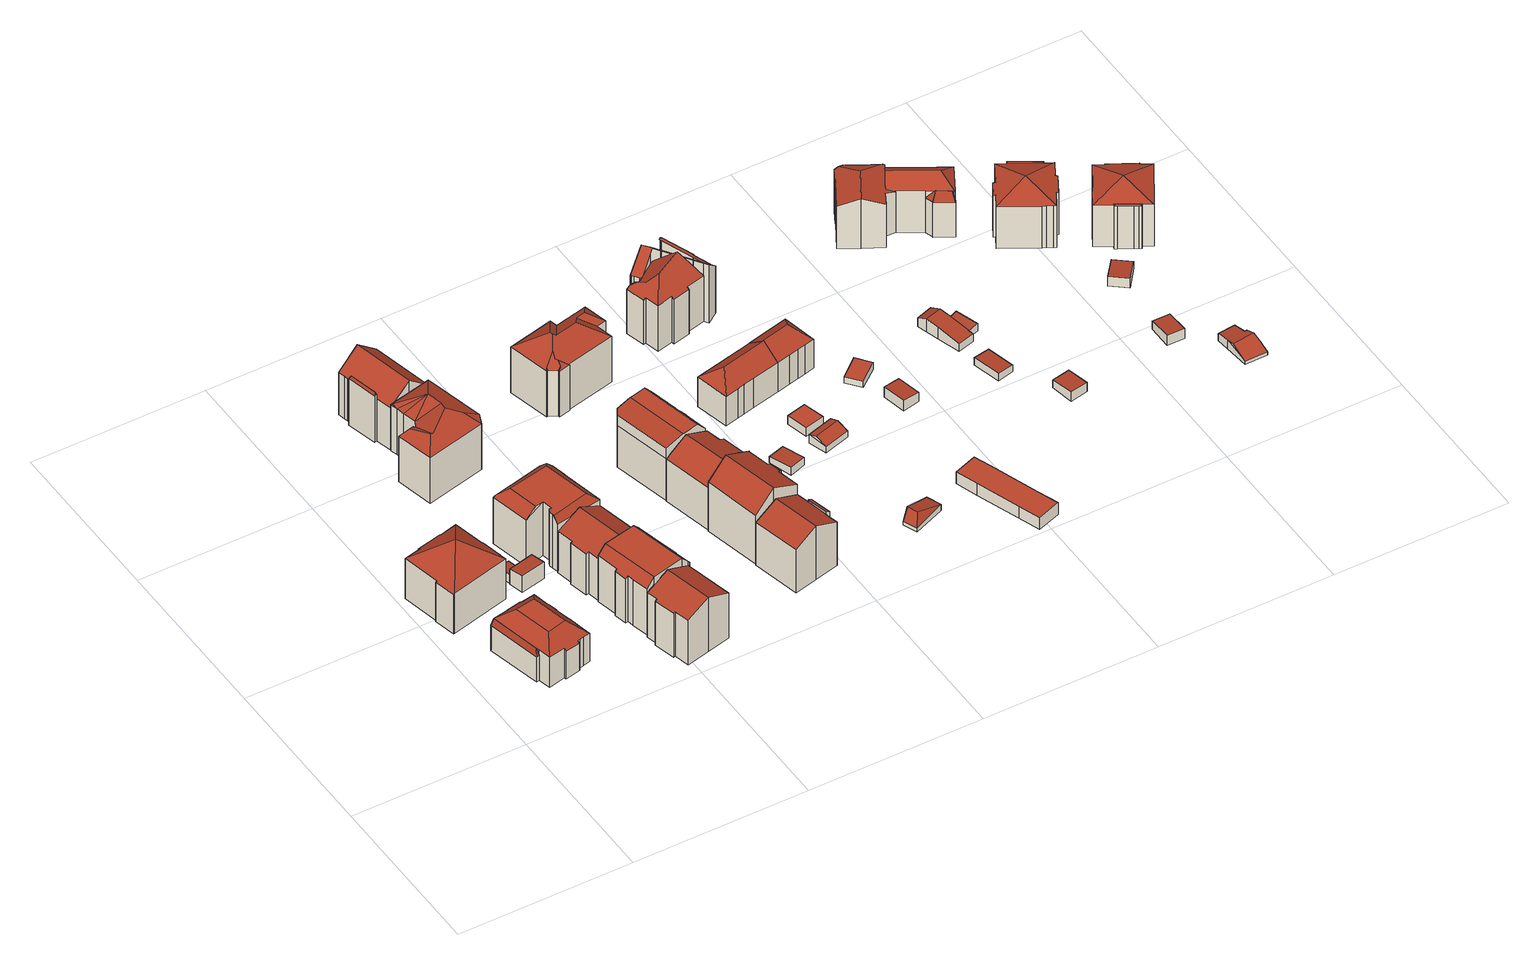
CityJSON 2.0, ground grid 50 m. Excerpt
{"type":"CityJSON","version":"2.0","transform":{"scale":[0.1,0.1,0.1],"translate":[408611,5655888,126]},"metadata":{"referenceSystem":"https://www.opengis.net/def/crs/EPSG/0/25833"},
"CityObjects":{
"building1":{"type":"Building","attributes":{"Gemeindeschluessel":14612000,"Geometrietyp2DReferenz":"3000","function":"31001_9998","roofType":"9999"},"children":["building1-1","building1-2"]},
"building1-1":{"type":"BuildingPart","attributes":{"Dachtyp_tdc":"tdcCutTentRoof","Dachneigung":44.58,"QualitaetDacherkennung":67,"Geometrietyp2DReferenz":"3000","measuredHeight":13.47,"roofType":"9999"},"parents":["building1"],"geometry":[{"type":"MultiSurface","lod":"2","boundaries":[[[0,1,2,3]],[[1,4,5,2]],[[4,6,7,5]],[[6,8,9,7]],[[8,10,11,9]],[[10,12,13,11]],[[12,14,15,13]],[[14,16,17,15]],[[16,18,19,17]],[[18,20,21,19]],[[20,22,23,21]],[[22,24,25,23]],[[24,26,27,25]],[[26,28,29,27]],[[28,30,31,29]],[[30,32,33,31]],[[32,34,35,33]],[[34,36,37,35]],[[36,38,39,37]],[[38,40,41,42,39]],[[43,44,45]],[[43,46,47,44]],[[46,0,3,47]],[[24,22,20,18,16,14,12,10,8,6,48,49]],[[38,36,34,32,30,28,26,24,49,50]],[[43,40,38,50,51]],[[6,4,1,0,46,43,51,48]],[[51,50,49,48]],[[3,2,5,7,9,11,13,15,17,19,21,23,25,27,29,31,33,35,37,39,42,44,47]]],"semantics":{"surfaces":[{"type":"WallSurface"},{"type":"RoofSurface"},{"type":"GroundSurface"}],"values":[0,0,0,0,0,0,0,0,0,0,0,0,0,0,0,0,0,0,0,0,0,0,0,1,1,1,1,1,2]}}]},
"building1-2":{"type":"BuildingPart","attributes":{"Dachtyp_tdc":"tdcFreeFormRoof","Dachneigung":79.14,"QualitaetDacherkennung":54,"Geometrietyp2DReferenz":"3000","measuredHeight":10.56,"roofType":"5000"},"parents":["building1"],"geometry":[{"type":"MultiSurface","lod":"2","boundaries":[[[52,53,44,54]],[[53,45,44]],[[41,55,56,42]],[[55,52,54,56]],[[45,53,52,57]],[[52,55,58,57]],[[55,41,58]],[[41,45,57,58]],[[54,44,42,56]]],"semantics":{"surfaces":[{"type":"WallSurface"},{"type":"RoofSurface"},{"type":"GroundSurface"}],"values":[0,0,0,0,1,1,1,1,2]}}]},
"building2":{"type":"Building","attributes":{"Dachtyp_tdc":"tdcTentRoof","Gemeindeschluessel":14612000,"Dachneigung":35.94,"QualitaetDacherkennung":61,"Geometrietyp2DReferenz":"3000","measuredHeight":19.52,"function":"31001_9998","roofType":"3500"},"geometry":[{"type":"Solid","lod":"2","boundaries":[[[[59,60,61,62]],[[60,63,64,61]],[[63,65,66,64]],[[65,67,68,66]],[[67,69,70,68]],[[69,71,72,70]],[[71,73,74,72]],[[73,75,76,74]],[[75,77,78,76]],[[77,79,80,78]],[[79,81,82,80]],[[81,83,84,82]],[[83,85,86,84]],[[85,87,88,86]],[[87,59,62,88]],[[73,71,69,67,65,63,89]],[[75,73,89]],[[83,81,79,77,75,89]],[[63,60,59,87,85,83,89]],[[62,61,64,66,68,70,72,74,76,78,80,82,84,86,88]]]],"semantics":{"surfaces":[{"type":"WallSurface"},{"type":"RoofSurface"},{"type":"GroundSurface"}],"values":[[0,0,0,0,0,0,0,0,0,0,0,0,0,0,0,1,1,1,1,2]]}}]},
"building3":{"type":"Building","attributes":{"Dachtyp_tdc":"tdcPolyFlatRoof","Gemeindeschluessel":14612000,"Dachneigung":6.17,"QualitaetDacherkennung":74,"Geometrietyp2DReferenz":"3000","measuredHeight":2.94,"function":"31001_9998","roofType":"2100"},"geometry":[{"type":"Solid","lod":"2","boundaries":[[[[90,91,92,93]],[[90,94,95,91]],[[92,96,97,93]],[[94,90,93,97]],[[91,95,96,92]],[[95,94,97,96]]]],"semantics":{"surfaces":[{"type":"WallSurface"},{"type":"RoofSurface"},{"type":"GroundSurface"}],"values":[[0,1,2,0,0,0]]}}]},
"building4":{"type":"Building","attributes":{"Dachtyp_tdc":"tdcPolyFlatRoof","Gemeindeschluessel":14612000,"Dachneigung":5.04,"QualitaetDacherkennung":55,"Geometrietyp2DReferenz":"3000","measuredHeight":5.38,"function":"31001_9998","roofType":"2100"},"geometry":[{"type":"Solid","lod":"2","boundaries":[[[[98,99,100,101]],[[99,102,103,100]],[[102,104,105,103]],[[104,106,107,105]],[[106,98,101,107]],[[106,104,102,99,98]],[[101,100,103,105,107]]]],"semantics":{"surfaces":[{"type":"WallSurface"},{"type":"RoofSurface"},{"type":"GroundSurface"}],"values":[[0,0,0,0,0,1,2]]}}]},
"building5":{"type":"Building","attributes":{"Dachtyp_tdc":"tdcGableRoof","Gemeindeschluessel":14612000,"Dachneigung":24.01,"QualitaetDacherkennung":80,"Geometrietyp2DReferenz":"3000","measuredHeight":17.74,"function":"31001_9998","roofType":"3100"},"geometry":[{"type":"Solid","lod":"2","boundaries":[[[[108,109,110,111]],[[109,112,113,110]],[[112,114,115,113]],[[114,116,117,115]],[[116,118,119,117]],[[118,120,121,119]],[[120,122,123,121]],[[122,124,125,123]],[[124,126,127,125]],[[126,108,111,127]],[[122,120,118,116]],[[116,114,112,109,108,126,124,122]],[[111,110,113,115,117,119,121,123,125,127]]]],"semantics":{"surfaces":[{"type":"WallSurface"},{"type":"RoofSurface"},{"type":"GroundSurface"}],"values":[[0,0,0,0,0,0,0,0,0,0,1,1,2]]}}]},
"building6":{"type":"Building","attributes":{"Dachtyp_tdc":"tdcCutGableRoof","Gemeindeschluessel":14612000,"Dachneigung":0.114,"QualitaetDacherkennung":79,"Geometrietyp2DReferenz":"3000","measuredHeight":17.65,"function":"31001_9998","roofType":"9999"},"geometry":[{"type":"Solid","lod":"2","boundaries":[[[[128,129,130,131]],[[129,132,133,130]],[[132,134,135,133]],[[134,136,137,135]],[[136,138,139,137]],[[138,140,141,139]],[[140,142,143,141]],[[142,144,145,143]],[[144,146,147,145]],[[146,148,149,147]],[[148,150,151,149]],[[150,152,153,151]],[[152,154,155,153]],[[154,156,157,155]],[[156,158,159,157]],[[158,160,161,159]],[[160,162,163,161]],[[162,164,165,163]],[[164,128,131,165]],[[142,140,138,136,134,132,129,128,164]],[[162,160,158,156,154,152,150,148,146,144]],[[164,162,144,142]],[[131,130,133,135,137,139,141,143,145,147,149,151,153,155,157,159,161,163,165]]]],"semantics":{"surfaces":[{"type":"WallSurface"},{"type":"RoofSurface"},{"type":"GroundSurface"}],"values":[[0,0,0,0,0,0,0,0,0,0,0,0,0,0,0,0,0,0,0,1,1,1,2]]}}]},
"building7":{"type":"Building","attributes":{"Dachtyp_tdc":"tdcFreeFormRoof","Gemeindeschluessel":14612000,"Dachneigung":0.705,"QualitaetDacherkennung":62,"Geometrietyp2DReferenz":"3000","measuredHeight":17.83,"function":"31001_9998","roofType":"5000"},"geometry":[{"type":"Solid","lod":"2","boundaries":[[[[166,167,168,169]],[[167,170,171,168]],[[170,172,173,171]],[[172,174,175,173]],[[174,176,177,175]],[[176,178,179,177]],[[178,180,181,179]],[[180,182,183,181]],[[182,184,185,183]],[[184,186,187,185]],[[186,188,189,187]],[[188,190,191,189]],[[190,192,193,191]],[[192,194,195,193]],[[194,166,169,195]],[[180,196,197,198,182]],[[199,200,188,186,184,198,197]],[[194,192,190,200,199,201,202]],[[166,202,201,203,167]],[[199,197,196,178,176,174,172,170,203,201]],[[170,167,203]],[[180,178,196]],[[166,194,202]],[[184,182,198]],[[190,188,200]],[[169,168,171,173,175,177,179,181,183,185,187,189,191,193,195]]]],"semantics":{"surfaces":[{"type":"WallSurface"},{"type":"RoofSurface"},{"type":"GroundSurface"}],"values":[[0,0,0,0,0,0,0,0,0,0,0,0,0,0,0,1,1,1,1,1,0,0,0,0,0,2]]}}]},
"building8":{"type":"Building","attributes":{"Dachtyp_tdc":"tdcGableRoof","Gemeindeschluessel":14612000,"Dachneigung":25.63,"QualitaetDacherkennung":75,"Geometrietyp2DReferenz":"3000","measuredHeight":17.13,"function":"31001_9998","roofType":"3100"},"geometry":[{"type":"Solid","lod":"2","boundaries":[[[[204,205,206,207]],[[205,208,209,206]],[[208,210,211,209]],[[210,212,213,211]],[[212,214,215,213]],[[214,216,217,215]],[[216,218,219,217]],[[218,220,221,219]],[[220,222,223,221]],[[222,204,207,223]],[[218,216,214,212]],[[212,210,208,205,204,222,220,218]],[[207,206,209,211,213,215,217,219,221,223]]]],"semantics":{"surfaces":[{"type":"WallSurface"},{"type":"RoofSurface"},{"type":"GroundSurface"}],"values":[[0,0,0,0,0,0,0,0,0,0,1,1,2]]}}]},
"building9":{"type":"Building","attributes":{"Dachtyp_tdc":"tdcFreeFormRoof","Gemeindeschluessel":14612000,"Dachneigung":28.68,"QualitaetDacherkennung":28,"Geometrietyp2DReferenz":"3000","measuredHeight":19.05,"function":"31001_9998","roofType":"5000"},"geometry":[{"type":"Solid","lod":"2","boundaries":[[[[224,225,226,227]],[[225,228,229,226]],[[228,230,231,229]],[[230,232,233,231]],[[232,234,235,233]],[[234,236,237,235]],[[236,238,239,237]],[[238,240,241,239]],[[240,242,243,241]],[[242,244,245,243]],[[244,246,247,245]],[[246,224,227,247]],[[248,249,250,251,246,244]],[[248,244,242]],[[252,253,249,248,242,240]],[[254,252,240,238]],[[254,238,236]],[[252,230,253]],[[252,232,230]],[[252,234,232]],[[254,234,252]],[[234,254,236]],[[250,249,253,230,228]],[[255,251,250,228,225]],[[255,225,224]],[[251,255,224,246]],[[227,226,229,231,233,235,237,239,241,243,245,247]]]],"semantics":{"surfaces":[{"type":"WallSurface"},{"type":"RoofSurface"},{"type":"GroundSurface"}],"values":[[0,0,0,0,0,0,0,0,0,0,0,0,1,1,1,1,1,1,1,1,1,1,1,1,1,1,2]]}}]},
"building10":{"type":"Building","attributes":{"Gemeindeschluessel":14612000,"Geometrietyp2DReferenz":"3000","function":"31001_9998","roofType":"9999"},"children":["building10-1","building10-2"]},
"building10-1":{"type":"BuildingPart","attributes":{"Dachtyp_tdc":"tdcGableRoof","Dachneigung":40.34,"QualitaetDacherkennung":63,"Geometrietyp2DReferenz":"3000","measuredHeight":18.97,"roofType":"3100"},"parents":["building10"],"geometry":[{"type":"MultiSurface","lod":"2","boundaries":[[[256,257,258,259]],[[257,260,261,258]],[[260,262,241,261]],[[262,263,264,241]],[[257,256,265,266,267,268,269,270,263]],[[263,262,260,257]],[[264,239,271,272,273,274,275,259,258,261,241]],[[263,270,239,264]],[[270,269,271,239]],[[268,267,273,272]],[[267,266,274,273]],[[266,265,275,274]],[[265,256,259,275]]],"semantics":{"surfaces":[{"type":"WallSurface"},{"type":"RoofSurface"},{"type":"GroundSurface"}],"values":[0,0,0,0,1,1,2,0,0,0,0,0,0]}}]},
"building10-2":{"type":"BuildingPart","attributes":{"Dachtyp_tdc":"tdcFreeFormRoof","Dachneigung":68.02,"QualitaetDacherkennung":65,"Geometrietyp2DReferenz":"3000","measuredHeight":16.08,"roofType":"5000"},"parents":["building10"],"geometry":[{"type":"MultiSurface","lod":"2","boundaries":[[[276,277,278,279]],[[277,280,268,272,278]],[[281,271,269]],[[281,276,279,271]],[[280,277,282]],[[277,276,283,282]],[[276,281,283]],[[281,280,282,283]],[[279,278,272,271]]],"semantics":{"surfaces":[{"type":"WallSurface"},{"type":"RoofSurface"},{"type":"GroundSurface"}],"values":[0,0,0,0,1,1,1,1,2]}}]},
"building11":{"type":"Building","attributes":{"Gemeindeschluessel":14612000,"Geometrietyp2DReferenz":"3000","function":"31001_9998","roofType":"9999"},"children":["building11-1","building11-2"]},
"building11-1":{"type":"BuildingPart","attributes":{"Dachtyp_tdc":"tdcGableRoof","Dachneigung":24.57,"QualitaetDacherkennung":70,"Geometrietyp2DReferenz":"3000","measuredHeight":17.57,"roofType":"3100"},"parents":["building11"],"geometry":[{"type":"MultiSurface","lod":"2","boundaries":[[[284,285,286,287]],[[285,288,289,286]],[[288,290,291,289]],[[292,293,294,295]],[[293,296,297,294]],[[296,298,299,297]],[[298,300,301,299]],[[300,302,303,301]],[[302,284,287,303]],[[298,296,293,292,290,288,285,284]],[[284,302,300,298]],[[287,286,289,291,295,294,297,299,301,303]]],"semantics":{"surfaces":[{"type":"WallSurface"},{"type":"RoofSurface"},{"type":"GroundSurface"}],"values":[0,0,0,0,0,0,0,0,0,1,1,2]}}]},
"building11-2":{"type":"BuildingPart","attributes":{"Dachtyp_tdc":"tdcPolyFlatRoof","Dachneigung":27.44,"QualitaetDacherkennung":67,"Geometrietyp2DReferenz":"3000","measuredHeight":15.09,"roofType":"2100"},"parents":["building11"],"geometry":[{"type":"MultiSurface","lod":"2","boundaries":[[[304,305,292,295,306]],[[307,308,289,291,290]],[[308,309,310,289]],[[309,304,306,310]],[[306,295,291,289,310]],[[309,308,307,305,304]]],"semantics":{"surfaces":[{"type":"WallSurface"},{"type":"GroundSurface"},{"type":"RoofSurface"}],"values":[0,0,0,0,1,2]}}]},
"building12":{"type":"Building","attributes":{"Dachtyp_tdc":"tdcGableRoof","Gemeindeschluessel":14612000,"Dachneigung":25.62,"QualitaetDacherkennung":40,"Geometrietyp2DReferenz":"3000","measuredHeight":21.16,"function":"31001_9998","roofType":"3100"},"geometry":[{"type":"Solid","lod":"2","boundaries":[[[[311,312,313,314]],[[312,315,316,313]],[[315,317,318,316]],[[317,319,320,318]],[[319,321,322,320]],[[321,323,324,322]],[[323,325,326,324]],[[325,327,328,326]],[[327,329,330,328]],[[329,331,332,330]],[[331,311,314,332]],[[327,325,323,321]],[[321,319,317,315,312,311,331,329,327]],[[314,313,316,318,320,322,324,326,328,330,332]]]],"semantics":{"surfaces":[{"type":"WallSurface"},{"type":"RoofSurface"},{"type":"GroundSurface"}],"values":[[0,0,0,0,0,0,0,0,0,0,0,1,1,2]]}}]},
"building13":{"type":"Building","attributes":{"Dachtyp_tdc":"tdcFreeFormRoof","Gemeindeschluessel":14612000,"Dachneigung":25.62,"QualitaetDacherkennung":54,"Geometrietyp2DReferenz":"3000","measuredHeight":17.7,"function":"31001_9998","roofType":"5000"},"geometry":[{"type":"Solid","lod":"2","boundaries":[[[[333,334,335,336]],[[334,337,338,335]],[[337,339,340,338]],[[339,341,342,340]],[[341,343,344,342]],[[343,345,346,344]],[[345,347,348,346]],[[347,349,350,348]],[[349,333,336,350]],[[334,351,352,337]],[[349,347,345,343,341,339,352,351,333]],[[334,333,351]],[[339,337,352]],[[336,335,338,340,342,344,346,348,350]]]],"semantics":{"surfaces":[{"type":"WallSurface"},{"type":"RoofSurface"},{"type":"GroundSurface"}],"values":[[0,0,0,0,0,0,0,0,0,1,1,0,0,2]]}}]},
"building14":{"type":"Building","attributes":{"Dachtyp_tdc":"tdcFreeFormRoof","Gemeindeschluessel":14612000,"Dachneigung":12.49,"QualitaetDacherkennung":50,"Geometrietyp2DReferenz":"3000","measuredHeight":18.29,"function":"31001_9998","roofType":"5000"},"geometry":[{"type":"Solid","lod":"2","boundaries":[[[[353,354,355,356]],[[354,357,358,355]],[[357,359,360,358]],[[359,361,362,360]],[[361,363,364,362]],[[363,365,366,364]],[[365,367,368,366]],[[367,369,370,368]],[[369,371,372,370]],[[371,373,374,372]],[[373,375,376,374]],[[375,377,378,376]],[[377,379,380,378]],[[379,381,382,380]],[[381,383,384,382]],[[383,385,386,384]],[[385,353,356,386]],[[387,388,389,390,391]],[[392,393,394,395,373,396,397,398,399,400,401,402,403]],[[404,388,387,402,401]],[[359,404,401,361]],[[357,388,404,359]],[[381,392,403,383]],[[383,403,402,387,391,385]],[[361,401,400,363]],[[363,400,399,365]],[[365,399,398,367]],[[367,398,397,369]],[[369,397,396,371]],[[371,396,373]],[[373,395,375]],[[375,395,394,377]],[[377,394,393,379]],[[379,393,392,381]],[[385,391,390,353]],[[353,390,389,354]],[[354,389,388,357]],[[356,355,358,360,362,364,366,368,370,372,374,376,378,380,382,384,386]]]],"semantics":{"surfaces":[{"type":"WallSurface"},{"type":"RoofSurface"},{"type":"GroundSurface"}],"values":[[0,0,0,0,0,0,0,0,0,0,0,0,0,0,0,0,0,1,1,1,0,0,0,0,0,0,0,0,0,0,0,0,0,0,0,0,0,2]]}}]},
"building15":{"type":"Building","attributes":{"Dachtyp_tdc":"tdcFreeFormRoof","Gemeindeschluessel":14612000,"Dachneigung":36.12,"QualitaetDacherkennung":15,"Geometrietyp2DReferenz":"3000","measuredHeight":20,"function":"31001_9998","roofType":"5000"},"geometry":[{"type":"Solid","lod":"2","boundaries":[[[[405,406,407,408]],[[406,409,410,407]],[[409,411,412,410]],[[411,413,414,412]],[[413,415,416,414]],[[415,417,418,416]],[[417,419,420,418]],[[419,421,422,420]],[[421,423,424,422]],[[423,425,426,424]],[[425,427,428,426]],[[427,429,430,428]],[[429,405,408,430]],[[431,429,427]],[[432,433,434,435,431,427,425]],[[432,425,423]],[[433,432,423,421]],[[434,433,421,419]],[[436,437,438,435,434,419,417]],[[439,436,417,415]],[[440,439,415,413]],[[440,413,411]],[[437,436,439,440,411,409]],[[441,438,437,409,406]],[[441,406,405]],[[431,435,438,441,405,429]],[[408,407,410,412,414,416,418,420,422,424,426,428,430]]]],"semantics":{"surfaces":[{"type":"WallSurface"},{"type":"RoofSurface"},{"type":"GroundSurface"}],"values":[[0,0,0,0,0,0,0,0,0,0,0,0,0,1,1,1,1,1,1,1,1,1,1,1,1,1,2]]}}]},
"building16":{"type":"Building","attributes":{"Dachtyp_tdc":"tdcPolyFlatRoof","Gemeindeschluessel":14612000,"Dachneigung":5.16,"QualitaetDacherkennung":61,"Geometrietyp2DReferenz":"3000","measuredHeight":2.55,"function":"31001_9998","roofType":"2100"},"geometry":[{"type":"Solid","lod":"2","boundaries":[[[[442,443,444,445]],[[443,446,447,444]],[[446,448,449,447]],[[448,442,445,449]],[[448,446,443,442]],[[445,444,447,449]]]],"semantics":{"surfaces":[{"type":"WallSurface"},{"type":"RoofSurface"},{"type":"GroundSurface"}],"values":[[0,0,0,0,1,2]]}}]},
"building17":{"type":"Building","attributes":{"Dachtyp_tdc":"tdcHipAndGableRoof","Gemeindeschluessel":14612000,"Dachneigung":18.18,"QualitaetDacherkennung":11,"Geometrietyp2DReferenz":"3000","measuredHeight":4.65,"function":"31001_9998","roofType":"5000"},"geometry":[{"type":"Solid","lod":"2","boundaries":[[[[450,451,452,453]],[[451,454,455,452]],[[454,456,457,455]],[[456,450,453,457]],[[454,451,458]],[[450,456,459]],[[451,450,459,458]],[[456,454,458,459]],[[453,452,455,457]]]],"semantics":{"surfaces":[{"type":"WallSurface"},{"type":"RoofSurface"},{"type":"GroundSurface"}],"values":[[0,0,0,0,1,0,1,1,2]]}}]},
"building18":{"type":"Building","attributes":{"Dachtyp_tdc":"tdcFreeFormRoof","Gemeindeschluessel":14612000,"Dachneigung":38.94,"QualitaetDacherkennung":79,"Geometrietyp2DReferenz":"3000","measuredHeight":13.59,"function":"31001_9998","roofType":"5000"},"geometry":[{"type":"Solid","lod":"2","boundaries":[[[[460,461,462,463]],[[461,464,465,462]],[[464,466,467,465]],[[466,468,469,467]],[[468,470,471,469]],[[470,472,473,471]],[[472,460,463,473]],[[474,460,475]],[[466,464,476,474,475,472,470,468]],[[474,476,461,460]],[[460,472,475]],[[464,461,476]],[[463,462,465,467,469,471,473]]]],"semantics":{"surfaces":[{"type":"WallSurface"},{"type":"RoofSurface"},{"type":"GroundSurface"}],"values":[[0,0,0,0,0,0,0,1,1,1,0,0,2]]}}]},
"building19":{"type":"Building","attributes":{"Dachtyp_tdc":"tdcGableRoof","Gemeindeschluessel":14612000,"Dachneigung":24.65,"QualitaetDacherkennung":70,"Geometrietyp2DReferenz":"3000","measuredHeight":3.54,"function":"31001_9998","roofType":"3100"},"geometry":[{"type":"Solid","lod":"2","boundaries":[[[[477,478,479,480]],[[478,481,482,479]],[[481,483,484,482]],[[483,477,480,484]],[[481,478,485]],[[477,483,486]],[[478,477,486,485]],[[483,481,485,486]],[[480,479,482,484]]]],"semantics":{"surfaces":[{"type":"WallSurface"},{"type":"RoofSurface"},{"type":"GroundSurface"}],"values":[[0,0,0,0,0,0,1,1,2]]}}]},
"building20":{"type":"Building","attributes":{"Dachtyp_tdc":"tdcPolyFlatRoof","Gemeindeschluessel":14612000,"Dachneigung":0,"QualitaetDacherkennung":77,"Geometrietyp2DReferenz":"3000","measuredHeight":2.77,"function":"31001_9998","roofType":"1000"},"geometry":[{"type":"Solid","lod":"2","boundaries":[[[[487,488,489,490]],[[488,491,492,489]],[[491,493,494,492]],[[493,487,490,494]],[[493,491,488,487]],[[490,489,492,494]]]],"semantics":{"surfaces":[{"type":"WallSurface"},{"type":"RoofSurface"},{"type":"GroundSurface"}],"values":[[0,0,0,0,1,2]]}}]},
"building21":{"type":"Building","attributes":{"Gemeindeschluessel":14612000,"Geometrietyp2DReferenz":"3000","function":"31001_9998","roofType":"9999"},"children":["building21-1","building21-2","building21-3","building21-4"]},
"building21-1":{"type":"BuildingPart","attributes":{"Dachtyp_tdc":"tdcGableRoof","Dachneigung":37.98,"QualitaetDacherkennung":69,"Geometrietyp2DReferenz":"3000","measuredHeight":19.59,"roofType":"3100"},"parents":["building21"],"geometry":[{"type":"MultiSurface","lod":"2","boundaries":[[[495,496,497,498]],[[499,500,501,502]],[[500,503,504,501]],[[503,505,506,504]],[[505,507,508,506]],[[507,495,498,508]],[[509,507,505,503,500,499,510,511]],[[512,509,511,513,514,515]],[[495,512,515,496]],[[507,509,512,495]],[[498,497,516,517,502,501,504,506,508]]],"semantics":{"surfaces":[{"type":"WallSurface"},{"type":"RoofSurface"},{"type":"GroundSurface"}],"values":[0,0,0,0,0,0,1,1,0,0,2]}}]},
"building21-2":{"type":"BuildingPart","attributes":{"Dachtyp_tdc":"tdcFreeFormRoof","Dachneigung":38.97,"QualitaetDacherkennung":32,"Geometrietyp2DReferenz":"3000","measuredHeight":19.23,"roofType":"5000"},"parents":["building21"],"geometry":[{"type":"MultiSurface","lod":"2","boundaries":[[[518,519,520,521]],[[519,522,523,520]],[[522,524,525,523]],[[524,526,499,502,525]],[[527,528,529,530]],[[528,531,532,529]],[[533,534,535,510,526,524,536,537]],[[524,522,538,536]],[[522,519,538]],[[519,518,539,540,541,537,536,538]],[[541,542,543,531,528,527,544,533,537]],[[532,545,546,547,548,549,521,520,523,525,502,517,550,530,529]],[[531,543,545,532]],[[543,542,546,545]],[[542,541,547,546]],[[541,540,548,547]],[[540,539,549,548]],[[539,518,521,549]]],"semantics":{"surfaces":[{"type":"WallSurface"},{"type":"RoofSurface"},{"type":"GroundSurface"}],"values":[0,0,0,0,0,0,1,1,1,1,1,2,0,0,0,0,0,0]}}]},
"building21-3":{"type":"BuildingPart","attributes":{"Dachtyp_tdc":"tdcPolyFlatRoof","Dachneigung":16.1,"QualitaetDacherkennung":16,"Geometrietyp2DReferenz":"3000","measuredHeight":18.84,"roofType":"2100"},"parents":["building21"],"geometry":[{"type":"MultiSurface","lod":"2","boundaries":[[[551,552,553,497,496]],[[552,554,555,553]],[[554,556,557,555]],[[556,558,559,557]],[[558,560,561,559]],[[560,562,563,561]],[[560,558,556,554,552,551,564,565,562]],[[563,516,497,553,555,557,559,561]]],"semantics":{"surfaces":[{"type":"WallSurface"},{"type":"RoofSurface"},{"type":"GroundSurface"}],"values":[0,0,0,0,0,0,1,2]}}]},
"building21-4":{"type":"BuildingPart","attributes":{"Dachtyp_tdc":"tdcPolyFlatRoof","Dachneigung":42.85,"QualitaetDacherkennung":44,"Geometrietyp2DReferenz":"3000","measuredHeight":19.21,"roofType":"2100"},"parents":["building21"],"geometry":[{"type":"MultiSurface","lod":"2","boundaries":[[[566,567,568,563,562]],[[567,569,570,568]],[[569,571,527,530,570]],[[571,569,567,566,565,572,513,573,534,574,544]],[[517,516,563,568,570,530,550]]],"semantics":{"surfaces":[{"type":"WallSurface"},{"type":"RoofSurface"},{"type":"GroundSurface"}],"values":[0,0,0,1,2]}}]},
"building22":{"type":"Building","attributes":{"Dachtyp_tdc":"tdcHipAndGableRoof","Gemeindeschluessel":14612000,"Dachneigung":38.8,"QualitaetDacherkennung":77,"Geometrietyp2DReferenz":"3000","measuredHeight":13.53,"function":"31001_9998","roofType":"5000"},"geometry":[{"type":"Solid","lod":"2","boundaries":[[[[575,576,465,577]],[[576,578,579,465]],[[578,580,462,579]],[[580,581,582,462]],[[581,583,584,582]],[[583,585,586,584]],[[585,587,588,586]],[[587,575,577,588]],[[583,581,589]],[[581,580,578,589]],[[578,576,575,587,585,583,589]],[[577,465,579,462,582,584,586,588]]]],"semantics":{"surfaces":[{"type":"WallSurface"},{"type":"RoofSurface"},{"type":"GroundSurface"}],"values":[[0,0,0,0,0,0,0,0,1,1,1,2]]}}]},
"building23":{"type":"Building","attributes":{"Dachtyp_tdc":"tdcPolyFlatRoof","Gemeindeschluessel":14612000,"Dachneigung":0,"QualitaetDacherkennung":24,"Geometrietyp2DReferenz":"3000","measuredHeight":3.94,"function":"31001_9998","roofType":"1000"},"geometry":[{"type":"Solid","lod":"2","boundaries":[[[[590,591,592,593]],[[591,594,595,592]],[[594,596,597,595]],[[596,598,599,597]],[[598,600,601,599]],[[600,602,603,601]],[[602,604,605,603]],[[604,590,593,605]],[[604,602,600,598,596,594,591,590]],[[593,592,595,597,599,601,603,605]]]],"semantics":{"surfaces":[{"type":"WallSurface"},{"type":"RoofSurface"},{"type":"GroundSurface"}],"values":[[0,0,0,0,0,0,0,0,1,2]]}}]},
"building24":{"type":"Building","attributes":{"Dachtyp_tdc":"tdcPolyFlatRoof","Gemeindeschluessel":14612000,"Dachneigung":2.63,"QualitaetDacherkennung":73,"Geometrietyp2DReferenz":"3000","measuredHeight":2.35,"function":"31001_9998","roofType":"2100"},"geometry":[{"type":"Solid","lod":"2","boundaries":[[[[606,607,608,609]],[[607,610,611,608]],[[610,612,613,611]],[[612,606,609,613]],[[612,610,607,606]],[[609,608,611,613]]]],"semantics":{"surfaces":[{"type":"WallSurface"},{"type":"RoofSurface"},{"type":"GroundSurface"}],"values":[[0,0,0,0,1,2]]}}]},
"building25":{"type":"Building","attributes":{"Dachtyp_tdc":"tdcPolyFlatRoof","Gemeindeschluessel":14612000,"Dachneigung":4.13,"QualitaetDacherkennung":79,"Geometrietyp2DReferenz":"3000","measuredHeight":3.32,"function":"31001_9998","roofType":"2100"},"geometry":[{"type":"Solid","lod":"2","boundaries":[[[[614,615,616,617]],[[615,618,619,616]],[[618,620,621,619]],[[620,614,617,621]],[[620,618,615,614]],[[617,616,619,621]]]],"semantics":{"surfaces":[{"type":"WallSurface"},{"type":"RoofSurface"},{"type":"GroundSurface"}],"values":[[0,0,0,0,1,2]]}}]},
"building26":{"type":"Building","attributes":{"Dachtyp_tdc":"tdcPolyFlatRoof","Gemeindeschluessel":14612000,"Dachneigung":3.56,"QualitaetDacherkennung":76,"Geometrietyp2DReferenz":"3000","measuredHeight":2.41,"function":"31001_9998","roofType":"2100"},"geometry":[{"type":"Solid","lod":"2","boundaries":[[[[622,623,624,625]],[[623,626,627,624]],[[626,628,629,627]],[[628,622,625,629]],[[628,626,623,622]],[[625,624,627,629]]]],"semantics":{"surfaces":[{"type":"WallSurface"},{"type":"RoofSurface"},{"type":"GroundSurface"}],"values":[[0,0,0,0,1,2]]}}]},
"building27":{"type":"Building","attributes":{"Gemeindeschluessel":14612000,"Geometrietyp2DReferenz":"3000","function":"31001_9998","roofType":"9999"},"children":["building27-1","building27-2"]},
"building27-1":{"type":"BuildingPart","attributes":{"Dachtyp_tdc":"tdcPolyFlatRoof","Dachneigung":6.7,"QualitaetDacherkennung":56,"Geometrietyp2DReferenz":"3000","measuredHeight":2.47,"roofType":"2100"},"parents":["building27"],"geometry":[{"type":"MultiSurface","lod":"2","boundaries":[[[630,631,632,633]],[[634,635,636,637]],[[635,630,633,636]],[[635,634,631,630]],[[633,632,637,636]]],"semantics":{"surfaces":[{"type":"WallSurface"},{"type":"RoofSurface"},{"type":"GroundSurface"}],"values":[0,0,0,1,2]}}]},
"building27-2":{"type":"BuildingPart","attributes":{"Dachtyp_tdc":"tdcGableRoof","Dachneigung":10.46,"QualitaetDacherkennung":9,"Geometrietyp2DReferenz":"3000","measuredHeight":4.35,"roofType":"3100"},"parents":["building27"],"geometry":[{"type":"MultiSurface","lod":"2","boundaries":[[[638,639,637,640]],[[639,634,637]],[[641,632,631]],[[641,642,643,632]],[[642,644,645,643]],[[644,646,647,645]],[[646,648,649,647]],[[648,650,651,649]],[[650,652,653,651]],[[652,638,640,653]],[[648,646,644,642,641,639,638]],[[638,652,650,648]],[[640,637,632,643,645,647,649,651,653]]],"semantics":{"surfaces":[{"type":"WallSurface"},{"type":"RoofSurface"},{"type":"GroundSurface"}],"values":[0,0,0,0,0,0,0,0,0,0,1,1,2]}}]},
"building28":{"type":"Building","attributes":{"Dachtyp_tdc":"tdcPolyFlatRoof","Gemeindeschluessel":14612000,"Dachneigung":2.66,"QualitaetDacherkennung":85,"Geometrietyp2DReferenz":"3000","measuredHeight":2.99,"function":"31001_9998","roofType":"2100"},"geometry":[{"type":"Solid","lod":"2","boundaries":[[[[654,655,656,657]],[[655,658,659,656]],[[658,660,661,659]],[[660,654,657,661]],[[660,658,655,654]],[[657,656,659,661]]]],"semantics":{"surfaces":[{"type":"WallSurface"},{"type":"RoofSurface"},{"type":"GroundSurface"}],"values":[[0,0,0,0,1,2]]}}]},
"building29":{"type":"Building","attributes":{"Gemeindeschluessel":14612000,"Geometrietyp2DReferenz":"3000","function":"31001_9998","roofType":"9999"},"children":["building29-1","building29-2","building29-3"]},
"building29-1":{"type":"BuildingPart","attributes":{"Dachtyp_tdc":"tdcFreeFormRoof","Dachneigung":18.93,"QualitaetDacherkennung":49,"Geometrietyp2DReferenz":"3000","measuredHeight":16.31,"roofType":"5000"},"parents":["building29"],"geometry":[{"type":"MultiSurface","lod":"2","boundaries":[[[662,663,664,665]],[[663,666,667,664]],[[666,668,669,667]],[[668,670,671,669]],[[670,672,673,671]],[[672,674,675,673]],[[674,676,677,675]],[[676,678,679,677]],[[678,680,681,679]],[[680,682,683,681]],[[682,684,685,683]],[[684,686,687,685]],[[686,688,689,690,687]],[[686,684,682,680,678,691]],[[678,676,674,672,670,668,691]],[[668,666,663,662,692,693,694,695,696,688,686,691]],[[665,664,667,669,671,673,675,677,679,681,683,685,687,690,697,698]]],"semantics":{"surfaces":[{"type":"WallSurface"},{"type":"RoofSurface"},{"type":"GroundSurface"}],"values":[0,0,0,0,0,0,0,0,0,0,0,0,0,1,1,1,2]}}]},
"building29-2":{"type":"BuildingPart","attributes":{"Dachtyp_tdc":"tdcHipAndGableRoof","Dachneigung":33.68,"QualitaetDacherkennung":56,"Geometrietyp2DReferenz":"3000","measuredHeight":16.4,"roofType":"5000"},"parents":["building29"],"geometry":[{"type":"MultiSurface","lod":"2","boundaries":[[[689,699,700,690]],[[699,701,702,700]],[[701,703,704,702]],[[703,705,706,704]],[[705,707,708,709,706]],[[710,711,662,665,712,713]],[[707,705,714]],[[705,703,701,699,689,696,715,714]],[[715,694,716,692,711,710,707,714]],[[698,697,690,700,702,704,706,709,712,665]]],"semantics":{"surfaces":[{"type":"WallSurface"},{"type":"RoofSurface"},{"type":"GroundSurface"}],"values":[0,0,0,0,0,0,1,1,1,2]}}]},
"building29-3":{"type":"BuildingPart","attributes":{"Dachtyp_tdc":"tdcFreeFormRoof","Dachneigung":74.2,"QualitaetDacherkennung":19,"Geometrietyp2DReferenz":"3000","measuredHeight":14.69,"roofType":"5000"},"parents":["building29"],"geometry":[{"type":"MultiSurface","lod":"2","boundaries":[[[708,717,718,709]],[[717,719,720,718]],[[719,721,722,720]],[[721,713,712,722]],[[723,724,713,721]],[[723,721,719]],[[725,724,723,719,717]],[[725,717,708]],[[724,725,708,713]],[[709,718,720,722,712]]],"semantics":{"surfaces":[{"type":"WallSurface"},{"type":"RoofSurface"},{"type":"GroundSurface"}],"values":[0,0,0,0,1,1,1,1,1,2]}}]},
"building30":{"type":"Building","attributes":{"Dachtyp_tdc":"tdcPolyFlatRoof","Gemeindeschluessel":14612000,"Dachneigung":5.01,"QualitaetDacherkennung":62,"Geometrietyp2DReferenz":"3000","measuredHeight":3.31,"function":"31001_9998","roofType":"2100"},"geometry":[{"type":"Solid","lod":"2","boundaries":[[[[726,727,728,729]],[[727,730,731,728]],[[730,732,733,731]],[[732,726,729,733]],[[732,730,727,726]],[[729,728,731,733]]]],"semantics":{"surfaces":[{"type":"WallSurface"},{"type":"RoofSurface"},{"type":"GroundSurface"}],"values":[[0,0,0,0,1,2]]}}]},
"building31":{"type":"Building","attributes":{"Gemeindeschluessel":14612000,"Geometrietyp2DReferenz":"3000","function":"31001_9998","roofType":"9999"},"children":["building31-1","building31-2"]},
"building31-1":{"type":"BuildingPart","attributes":{"Dachtyp_tdc":"tdcFreeFormRoof","Dachneigung":17.3,"QualitaetDacherkennung":22,"Geometrietyp2DReferenz":"3000","measuredHeight":14.21,"roofType":"5000"},"parents":["building31"],"geometry":[{"type":"MultiSurface","lod":"2","boundaries":[[[734,735,736,737]],[[734,738,739,735]],[[738,740,741,739]],[[742,743,738,734]],[[742,734,737]],[[743,742,737,740]],[[743,740,738]],[[741,736,735,739]]],"semantics":{"surfaces":[{"type":"WallSurface"},{"type":"RoofSurface"},{"type":"GroundSurface"}],"values":[0,0,0,1,1,1,1,2]}}]},
"building31-2":{"type":"BuildingPart","attributes":{"Dachtyp_tdc":"tdcTentRoof","Dachneigung":22.84,"QualitaetDacherkennung":54,"Geometrietyp2DReferenz":"3000","measuredHeight":16.98,"roofType":"3500"},"parents":["building31"],"geometry":[{"type":"MultiSurface","lod":"2","boundaries":[[[744,745,746,747]],[[745,748,749,746]],[[748,750,751,749]],[[750,752,753,751]],[[752,754,755,753]],[[754,756,757,755]],[[756,758,759,757]],[[758,760,761,759]],[[760,762,763,761]],[[762,764,765,763]],[[764,766,767,765]],[[766,737,736,767]],[[740,768,769,741]],[[768,770,771,769]],[[770,772,773,771]],[[772,744,747,773]],[[756,754,752,750,748,774]],[[766,764,762,760,758,756,774]],[[768,740,737,766,774]],[[748,745,744,772,770,768,774]],[[747,746,749,751,753,755,757,759,761,763,765,767,736,741,769,771,773]]],"semantics":{"surfaces":[{"type":"WallSurface"},{"type":"RoofSurface"},{"type":"GroundSurface"}],"values":[0,0,0,0,0,0,0,0,0,0,0,0,0,0,0,0,1,1,1,1,2]}}]},
"building32":{"type":"Building","attributes":{"Dachtyp_tdc":"tdcPolyFlatRoof","Gemeindeschluessel":14612000,"Dachneigung":6.57,"QualitaetDacherkennung":60,"Geometrietyp2DReferenz":"3000","measuredHeight":3.15,"function":"31001_9998","roofType":"2100"},"geometry":[{"type":"Solid","lod":"2","boundaries":[[[[775,776,777,778]],[[776,779,780,777]],[[779,781,782,780]],[[781,775,778,782]],[[781,779,776,775]],[[778,777,780,782]]]],"semantics":{"surfaces":[{"type":"WallSurface"},{"type":"RoofSurface"},{"type":"GroundSurface"}],"values":[[0,0,0,0,1,2]]}}]},
"building33":{"type":"Building","attributes":{"Dachtyp_tdc":"tdcFreeFormRoof","Gemeindeschluessel":14612000,"Dachneigung":26.36,"QualitaetDacherkennung":59,"Geometrietyp2DReferenz":"3000","measuredHeight":3.48,"function":"31001_9998","roofType":"5000"},"geometry":[{"type":"Solid","lod":"2","boundaries":[[[[783,784,785,786]],[[784,787,788,785]],[[787,789,790,788]],[[789,791,792,790]],[[791,793,794,792]],[[793,795,796,794]],[[795,797,798,796]],[[797,799,800,798]],[[799,783,786,800]],[[801,787,784,783,799,797,795,802]],[[791,789,801,802,793]],[[789,787,801]],[[795,793,802]],[[786,785,788,790,792,794,796,798,800]]]],"semantics":{"surfaces":[{"type":"WallSurface"},{"type":"RoofSurface"},{"type":"GroundSurface"}],"values":[[0,0,0,0,0,0,0,0,0,1,1,0,0,2]]}}]},
"building34":{"type":"Building","attributes":{"Gemeindeschluessel":14612000,"Geometrietyp2DReferenz":"3000","function":"31001_9998","roofType":"9999"},"children":["building34-1","building34-2"]},
"building34-1":{"type":"BuildingPart","attributes":{"Dachtyp_tdc":"tdcTentRoof","Dachneigung":21.39,"QualitaetDacherkennung":58,"Geometrietyp2DReferenz":"3000","measuredHeight":16.48,"roofType":"3500"},"parents":["building34"],"geometry":[{"type":"MultiSurface","lod":"2","boundaries":[[[803,804,805,806]],[[804,807,808,805]],[[807,809,810,808]],[[809,811,812,810]],[[811,813,814,812]],[[813,815,816,814]],[[815,817,818,816]],[[817,819,820,818]],[[819,821,822,820]],[[821,823,824,822]],[[823,825,826,824]],[[811,809,807,804,827]],[[821,819,817,815,813,811,827]],[[823,821,827]],[[804,803,825,823,827]],[[806,805,808,810,812,814,816,818,820,822,824,826]]],"semantics":{"surfaces":[{"type":"WallSurface"},{"type":"RoofSurface"},{"type":"GroundSurface"}],"values":[0,0,0,0,0,0,0,0,0,0,0,1,1,1,1,2]}}]},
"building34-2":{"type":"BuildingPart","attributes":{"Dachtyp_tdc":"tdcFreeFormRoof","Dachneigung":26.27,"QualitaetDacherkennung":30,"Geometrietyp2DReferenz":"3000","measuredHeight":14.17,"roofType":"5000"},"parents":["building34"],"geometry":[{"type":"MultiSurface","lod":"2","boundaries":[[[828,829,830,831]],[[829,832,806,830]],[[832,803,806]],[[833,834,835,826,825]],[[834,836,837,835]],[[836,838,839,837]],[[838,828,831,839]],[[834,833,840]],[[833,832,841,840]],[[832,829,841]],[[829,828,838,836,834,840,841]],[[831,830,806,826,835,837,839]]],"semantics":{"surfaces":[{"type":"WallSurface"},{"type":"RoofSurface"},{"type":"GroundSurface"}],"values":[0,0,0,0,0,0,0,1,1,1,1,2]}}]}
},
"vertices":[
[146,328,124],[190,338,121],[190,338,32],[146,328,32],[192,332,126],[192,332,32],[231,341,124],[231,341,32],[241,295,124],[241,295,32],[246,296,119],[246,296,32],[252,269,119],[252,269,32],[247,268,124],[247,268,32],[257,225,124],[257,225,32],[262,226,119],[262,226,32],[268,199,119],[268,199,32],[262,198,125],[262,198,32],[273,150,125],[273,150,32],[253,145,126],[253,145,32],[241,142,126],[241,142,32],[233,141,126],[233,141,32],[235,135,121],[235,135,32],[191,125,123],[191,125,32],[189,131,129],[189,131,32],[141,120,131],[141,120,32],[133,156,131],[133,156,113],[133,156,32],[98,312,131],[98,312,32],[98,312,113],[147,323,128],[147,323,32],[199,287,166],[223,182,166],[167,167,166],[142,278,166],
[89,310,113],[98,312,112],[89,310,32],[124,154,113],[124,154,32],[94,306,137],[127,160,137],
[127,613,159],[128,608,162],[128,608,30],[127,613,30],[178,620,163],[178,620,30],[198,530,163],[198,530,30],[202,531,160],[202,531,30],[215,473,160],[215,473,30],[212,473,162],[212,473,30],[217,451,162],[217,451,30],[47,410,162],[47,410,30],[43,409,159],[43,409,30],[29,470,159],[29,470,30],[33,471,162],[33,471,30],[9,580,162],[9,580,30],[58,591,163],[58,591,30],[56,597,158],[56,597,30],[114,515,225],
[284,546,50],[293,507,50],[293,507,25],[284,546,25],[248,538,54],[258,499,54],[258,499,25],[248,538,25],
[268,457,77],[258,499,73],[258,499,23],[268,457,23],[293,507,73],[293,507,23],[331,515,73],[331,515,23],[340,472,77],[340,472,23],
[470,80,151],[455,141,151],[455,141,7],[470,80,7],[461,143,154],[461,143,7],[454,176,154],[454,176,7],[522,192,185],[522,192,7],[589,207,155],[589,207,7],[621,70,155],[621,70,7],[554,54,185],[554,54,7],[486,38,154],[486,38,7],[476,81,153],[476,81,7],
[454,176,163],[442,224,163],[442,224,13],[454,176,13],[439,242,164],[439,242,13],[432,241,156],[432,241,13],[424,278,157],[424,278,13],[429,279,162],[429,279,13],[415,343,164],[415,343,13],[438,347,190],[438,347,13],[531,367,190],[531,367,13],[549,371,169],[549,371,13],[553,372,164],[553,372,13],[562,332,165],[562,332,13],[560,331,167],[560,331,13],[580,249,167],[580,249,13],[582,250,163],[582,250,13],[593,207,163],[593,207,13],[589,207,168],[589,207,13],[570,203,190],[570,203,13],[477,181,190],[477,181,13],
[520,507,169],[384,480,174],[384,480,19],[520,507,19],[380,498,196],[380,498,19],[377,507,196],[377,507,19],[382,518,196],[382,518,19],[389,519,196],[389,519,19],[383,548,196],[383,548,19],[328,536,170],[328,536,19],[303,649,170],[303,649,19],[415,674,174],[415,674,19],[414,678,170],[414,678,19],[459,688,170],[459,688,19],[486,671,170],[486,671,19],[495,631,169],[495,631,19],[492,631,172],[492,631,19],[359,543,196],[340,631,196],[308,650,174],[458,654,197],[473,679,179],[488,518,197],[520,508,171],[381,493,196],
[400,374,150],[389,429,150],[389,429,16],[400,374,16],[394,430,153],[394,430,16],[384,480,153],[384,480,16],[455,494,188],[455,494,16],[520,507,152],[520,507,16],[549,371,152],[549,371,16],[485,357,188],[485,357,16],[415,343,153],[415,343,16],[408,376,154],[408,376,16],
[219,955,174],[268,966,174],[268,966,24],[219,955,24],[272,962,174],[272,962,24],[281,979,174],[281,979,24],[272,1018,174],[272,1018,24],[267,1041,174],[267,1041,24],[262,1060,174],[262,1060,24],[262,1063,174],[262,1063,24],[387,1091,174],[387,1091,24],[428,920,174],[428,920,24],[414,887,174],[414,887,24],[244,847,174],[244,847,24],[383,924,198],[347,946,214],[282,897,196],[276,898,198],[339,1014,210],[350,970,210],[266,1060,176],[248,948,189],
[221,1239,163],[282,1253,214],[282,1253,24],[221,1239,24],[346,1268,158],[346,1268,24],[387,1091,158],[323,1077,214],[323,1077,24],[225,1218,163],[228,1207,163],[230,1200,163],[231,1196,163],[251,1109,163],[262,1063,163],[251,1109,24],[231,1196,24],[230,1200,24],[228,1207,24],[225,1218,24],
[243,1107,176],[223,1194,176],[223,1194,24],[243,1107,24],[231,1196,176],[251,1109,176],[228,1191,185],[246,1112,185],
[881,273,186],[951,289,153],[951,289,10],[881,273,10],[960,251,153],[960,251,10],[959,251,153],[959,251,10],[973,191,153],[972,190,154],[972,190,10],[973,191,10],[981,153,153],[981,153,10],[912,137,186],[912,137,10],[845,120,151],[845,120,10],[813,258,150],[813,258,10],
[984,193,155],[973,191,161],[984,193,10],[959,251,161],[960,251,161],[970,254,155],[970,254,10],
[927,389,186],[935,391,183],[935,391,13],[927,389,13],[944,353,183],[944,353,13],[936,352,186],[936,352,13],[951,289,186],[951,289,13],[872,271,225],[872,271,13],[813,258,172],[813,258,13],[777,421,173],[777,421,13],[835,435,225],[835,435,13],[913,453,186],[913,453,13],[913,449,186],[913,449,13],
[913,453,159],[777,421,154],[777,421,16],[913,453,16],[744,563,154],[744,563,16],[874,593,162],[874,593,16],[880,594,159],[880,594,16],[889,552,159],[889,552,16],[903,555,152],[903,555,16],[918,491,152],[918,491,16],[904,488,158],[904,488,16],[843,436,193],[810,578,193],
[705,729,155],[716,746,155],[716,746,18],[705,729,18],[758,755,155],[758,755,18],[779,760,155],[779,760,18],[807,767,155],[807,767,18],[829,772,155],[829,772,18],[848,691,155],[848,691,18],[854,690,155],[854,690,18],[860,686,155],[860,686,18],[865,682,155],[865,682,18],[868,675,155],[868,675,18],[868,669,155],[868,669,18],[867,662,155],[867,662,18],[863,657,155],[863,657,18],[858,653,155],[858,653,18],[874,593,155],[874,593,18],[744,563,155],[744,563,18],[800,576,201],[758,755,201],[716,746,192],[705,729,189],[744,563,189],[858,653,172],[863,657,165],[867,662,159],[868,669,156],[865,682,156],[860,686,160],[854,690,166],[848,691,174],[829,772,174],[807,767,201],[848,587,201],[874,593,170],[779,760,201],
[619,1087,175],[751,1117,175],[751,1117,25],[619,1087,25],[756,1096,175],[756,1096,25],[850,1117,175],[850,1117,25],[866,1047,175],[866,1047,25],[839,1041,175],[839,1041,25],[850,992,175],[850,992,25],[708,960,175],[708,960,25],[709,957,175],[709,957,25],[675,949,175],[675,949,25],[674,954,175],[674,954,25],[651,966,175],[651,966,25],[648,966,175],[648,966,25],[652,972,179],[682,959,182],[684,973,191],[679,978,193],[682,994,204],[777,1038,220],[710,1023,220],[703,1028,225],[796,1068,202],[823,1074,202],[701,1036,225],
[1072,556,46],[1093,489,52],[1093,489,27],[1072,556,27],[1046,474,52],[1046,474,27],[1025,541,46],[1025,541,27],
[1279,221,41],[1295,181,41],[1295,181,20],[1279,221,20],[1205,145,32],[1205,145,20],[1189,185,31],[1189,185,20],[1218,163,67],[1206,192,67],
[984,809,120],[1154,848,120],[1154,848,23],[984,809,23],[1177,752,119],[1177,752,23],[1098,734,119],[1098,734,23],[1067,727,119],[1067,727,23],[1046,722,119],[1046,722,23],[1006,712,119],[1006,712,23],[1036,770,159],[1006,713,119],[1166,800,159],
[1237,523,45],[1162,501,45],[1162,501,24],[1237,523,24],[1146,554,52],[1146,554,24],[1221,576,52],[1221,576,24],[1153,532,59],[1228,554,59],
[1137,639,52],[1193,653,52],[1193,653,24],[1137,639,24],[1209,591,52],[1209,591,24],[1152,577,52],[1152,577,24],
[1103,1226,167],[1118,1204,167],[1118,1204,20],[1103,1226,20],[1026,1139,167],[1022,1144,167],[1022,1144,20],[1026,1139,20],[1014,1156,167],[1014,1156,20],[1010,1161,167],[1010,1161,20],[1008,1164,167],[1008,1164,20],[1060,1198,216],[1030,1142,171],[1077,1175,216],[1103,1226,168],[1089,1183,201],[1113,1200,174],[1118,1204,168],[1113,1200,20],[1080,1177,20],
[975,1127,165],[983,1129,171],[983,1129,20],[975,1127,20],[1002,1134,171],[1002,1134,20],[1011,1129,171],[1011,1129,20],[1026,1139,171],[1158,1066,171],[1102,1053,171],[1102,1053,20],[1158,1066,20],[1104,1047,167],[1104,1047,20],[1117,1124,224],[1108,1136,212],[1080,1177,171],[1014,1102,190],[1044,1091,212],[1000,1119,183],[989,1071,165],[997,1073,171],[1007,1031,171],[1052,1042,172],[1054,1035,166],[1127,1110,212],[1054,1035,20],[1052,1042,20],[1007,1031,20],[997,1073,20],[989,1071,20],[1117,1124,20],
[1118,1204,208],[1119,1202,208],[1119,1202,20],[1121,1204,208],[1121,1204,20],[1170,1134,183],[1170,1134,20],[1168,1133,183],[1168,1133,20],[1194,1095,170],[1194,1095,20],[1188,1091,170],[1188,1091,20],[1113,1200,208],[1177,1107,175],
[1188,1091,176],[1198,1077,176],[1198,1077,20],[1166,1055,212],[1166,1055,20],[1158,1066,212],[1113,1200,175],[1080,1177,212],[1117,1124,212],
[1216,761,118],[1177,752,118],[1216,761,23],[1165,801,159],[1165,801,23],[1154,848,121],[1275,876,121],[1275,876,23],[1297,780,118],[1297,780,23],[1269,773,118],[1269,773,23],[1245,768,118],[1245,768,23],[1248,821,159],
[1447,67,51],[1404,189,51],[1404,189,12],[1447,67,12],[1382,253,51],[1382,253,12],[1448,276,51],[1448,276,12],[1471,213,51],[1471,213,12],[1514,90,51],[1514,90,12],[1536,28,51],[1536,28,12],[1469,5,51],[1469,5,12],
[1419,702,45],[1364,658,42],[1364,658,22],[1419,702,22],[1333,697,42],[1333,697,22],[1388,741,45],[1388,741,22],
[1454,545,51],[1405,535,55],[1405,535,21],[1454,545,21],[1390,603,55],[1390,603,21],[1439,614,51],[1439,614,21],
[1707,521,40],[1660,510,43],[1660,510,19],[1707,521,19],[1640,590,43],[1640,590,19],[1687,601,40],[1687,601,19],
[1711,692,42],[1678,682,38],[1678,682,17],[1711,692,17],[1658,747,38],[1690,757,42],[1690,757,17],[1658,747,17],
[1651,768,60],[1658,747,56],[1651,768,17],[1678,682,44],[1683,666,41],[1683,666,17],[1635,652,41],[1635,652,17],[1615,718,54],[1615,718,17],[1604,754,60],[1604,754,17],[1595,782,46],[1595,782,17],[1642,797,46],[1642,797,17],
[1814,433,41],[1826,368,45],[1826,368,15],[1814,433,15],[1775,358,45],[1775,358,15],[1762,424,41],[1762,424,15],
[1732,1109,141],[1703,1110,150],[1703,1110,8],[1732,1109,8],[1683,1074,150],[1683,1074,8],[1630,1104,171],[1630,1104,8],[1579,1134,147],[1579,1134,8],[1624,1212,147],[1624,1212,8],[1622,1213,146],[1622,1213,8],[1644,1252,146],[1644,1252,8],[1656,1253,150],[1656,1253,8],[1669,1254,147],[1669,1254,8],[1704,1232,148],[1704,1232,8],[1703,1231,149],[1703,1231,8],[1751,1202,152],[1751,1202,8],[1755,1199,150],[1755,1199,142],[1755,1199,8],[1680,1191,171],[1725,1113,144],[1711,1122,150],[1715,1130,150],[1733,1161,150],[1749,1189,150],[1733,1161,8],[1711,1122,8],
[1865,1133,141],[1865,1133,8],[1868,1137,138],[1868,1137,8],[1902,1117,137],[1902,1117,8],[1900,1112,141],[1900,1112,8],[1856,1033,144],[1856,1033,122],[1856,1033,8],[1793,1072,144],[1732,1109,144],[1793,1072,8],[1793,1072,122],[1850,1089,172],[1733,1161,172],[1711,1122,144],
[1848,1019,122],[1848,1019,8],[1799,1046,122],[1799,1046,8],[1800,1050,122],[1800,1050,8],[1808,1049,147],[1810,1051,154],[1845,1030,152],
[2132,483,37],[2132,413,43],[2132,413,10],[2132,483,10],[2082,413,43],[2082,413,10],[2082,483,37],[2082,483,10],
[2017,1056,147],[2017,1056,6],[2014,1051,6],[2014,1051,147],[2094,1011,147],[2094,1011,6],[2091,1006,147],[2091,1006,6],[2018,1052,148],[2090,1010,148],
[2068,898,142],[2063,901,144],[2063,901,6],[2068,898,6],[2039,860,143],[2039,860,6],[2033,864,143],[2033,864,6],[2019,872,143],[2019,872,6],[2009,877,143],[2009,877,6],[1912,934,143],[1912,934,6],[1933,970,144],[1933,970,6],[1927,973,141],[1927,973,6],[1950,1013,142],[1950,1013,6],[1956,1009,145],[1956,1009,6],[1988,1065,147],[1988,1065,6],[2115,992,147],[2115,992,6],[2093,954,146],[2093,954,6],[2098,951,143],[2098,951,6],[2012,961,176],
[2159,695,32],[2114,639,40],[2114,639,9],[2159,695,9],[2071,674,40],[2071,674,9],[2116,730,32],[2116,730,9],
[2251,373,29],[2255,334,37],[2255,334,6],[2251,373,6],[2262,335,37],[2262,335,6],[2273,294,31],[2273,294,6],[2276,261,15],[2276,261,6],[2211,259,17],[2211,259,6],[2204,329,37],[2204,329,6],[2201,366,30],[2201,366,6],[2201,368,29],[2201,368,6],[2268,313,41],[2206,307,41],
[2162,793,140],[2118,819,139],[2118,819,4],[2162,793,4],[2144,864,140],[2144,864,4],[2152,877,140],[2152,877,4],[2193,946,139],[2193,946,4],[2220,930,140],[2220,930,4],[2222,934,138],[2222,934,4],[2295,891,139],[2295,891,4],[2292,887,141],[2292,887,4],[2322,869,141],[2322,869,4],[2247,743,141],[2247,743,4],[2222,758,141],[2222,758,4],[2221,844,169],
[2164,781,143],[2158,785,143],[2158,785,4],[2164,781,4],[2162,793,143],[2222,758,143],[2217,750,143],[2217,750,4],[2210,754,143],[2210,754,4],[2200,760,143],[2200,760,4],[2216,756,146],[2164,787,146]
]}
